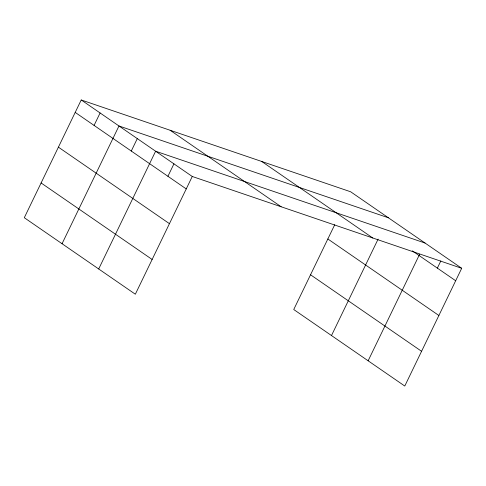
<?xml version="1.0" encoding="UTF-8"?>
<svg xmlns="http://www.w3.org/2000/svg" width="486" height="486" viewBox="0 0 486 486"><rect width="100%" height="100%" fill="white"/><g stroke="black" fill="none" stroke-linecap="round" stroke-linejoin="round"><path stroke-width="0.73" d="M81.223 99.958L24.3 217.71L135.339 294.218L192.262 176.473L81.223 99.958L350.661 191.782L461.7 268.29L404.777 386.042L293.738 309.527L334.763 224.666M94.084 125.412L100.098 112.965M62.056 243.723L118.973 125.971L388.417 217.795M131.281 151.049L137.295 138.595M98.694 268.971L155.617 151.225L425.056 243.043M167.919 176.297L173.939 163.849M331.495 335.54L378.114 239.1M368.133 360.794L419.673 254.184M437.364 268.114L440.845 260.909M192.262 176.473L461.7 268.29M412.322 250.861L455.68 280.744M261.747 161.48L372.786 237.994M170.136 130.26L281.175 206.775M327.843 238.978L438.882 315.493M75.202 112.406L186.241 188.92M310.536 274.778L421.575 351.293M58.405 147.155L169.444 223.669M41.097 182.961L152.136 259.469"/></g></svg>
